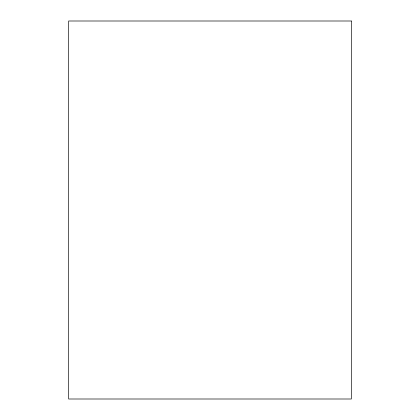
<?xml version="1.0" encoding="UTF-8"?>
<svg xmlns="http://www.w3.org/2000/svg" width="420" height="420" viewBox="0 0 420 420"><rect width="100%" height="100%" fill="white"/><g stroke="black" fill="none" stroke-linecap="round" stroke-linejoin="round"><path stroke-width="0.63" d="M351.351 21L68.649 21L68.649 399L351.351 399L351.351 21"/></g></svg>
